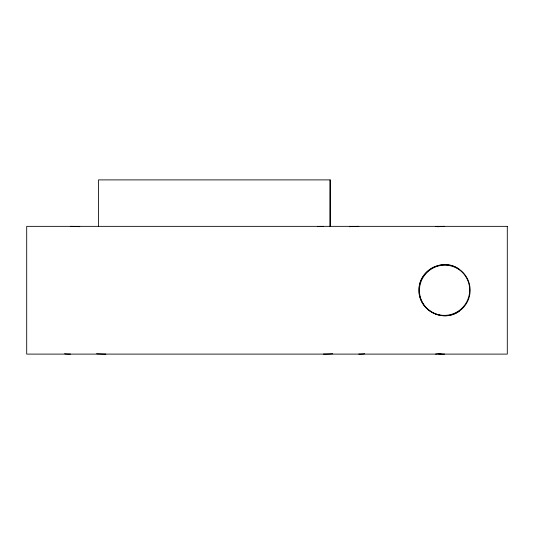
<?xml version="1.0" encoding="UTF-8"?>
<svg xmlns="http://www.w3.org/2000/svg" width="534" height="534" viewBox="0 0 534 534"><rect width="100%" height="100%" fill="white"/><g stroke="black" fill="none" stroke-linecap="round" stroke-linejoin="round"><path stroke-width="0.8" d="M459.607 310.895C443.908 323.397 418.155 310.274 419.036 290.229C418.155 270.184 443.908 257.061 459.607 269.557M435.53 354.102L437.907 353.755L441.204 354.102M435.53 226.349L437.907 226.703L441.204 226.349M330.132 179.898L330.132 226.349L330.152 179.898L98.503 179.898L98.503 226.349M444.588 354.102A63.873 63.873 0 0 1 438.648 353.828M437.907 226.703A63.873 63.873 0 0 1 444.588 226.349M349.516 226.696A25.258 2.503 -5.7 0 1 358.781 226.356M364.669 353.748A25.258 2.503 5.7 0 1 358.781 354.089M317.53 226.696A25.258 2.503 5.7 0 1 323.417 226.356M332.689 353.748A25.258 2.503 -5.7 0 1 323.417 354.089M70.488 226.356A25.258 2.503 5.7 0 1 79.753 226.696M70.488 354.089A25.258 2.503 -5.7 0 1 64.601 353.748M105.852 354.089A25.258 2.503 5.7 0 1 96.581 353.748M507.3 226.349L26.7 226.349L26.7 354.102L507.3 354.102L507.3 226.349M428.508 310.08A25.552 25.552 0 0 0 469.82 294.227A25.552 25.552 0 0 0 435.43 266.373A25.552 25.552 0 0 0 428.508 310.08M450.943 314.506A25.245 25.011 -45 0 0 462.404 272.407A25.245 25.011 -45 0 0 420.311 283.868A25.245 25.011 -45 0 0 450.943 314.506"/></g></svg>
